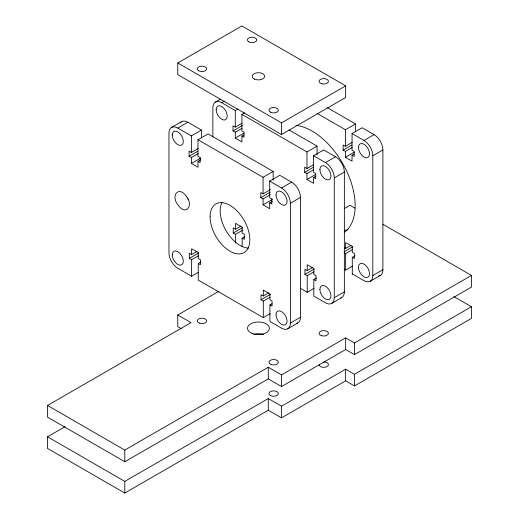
<?xml version="1.0" encoding="UTF-8"?>
<svg xmlns="http://www.w3.org/2000/svg" width="519" height="519" viewBox="0 0 519 519"><rect width="100%" height="100%" fill="white"/><g stroke="black" fill="none" stroke-linecap="round" stroke-linejoin="round"><path stroke-width="0.78" d="M177.77 62.968L241.893 25.95L345.648 85.849L345.648 97.507L281.525 134.525L177.77 74.626L177.77 62.968L281.525 122.873L345.648 85.849M215.437 102.068L220.147 99.343M171.542 127.427L181.637 121.602M212.855 136.919L212.855 107.77A12.456 7.195 60 0 1 221.684 102.697L224.377 101.147M198.342 272.352L191.615 276.238L177.79 268.258A12.488 7.208 60 0 1 168.96 252.961L168.96 133.136A12.456 7.195 60 0 1 177.79 128.063L187.878 122.231L201.463 130.074L201.463 137.963M177.79 128.063L191.368 135.9L201.463 130.074M221.684 102.697L235.282 110.553L237.974 108.996M198.102 153.682L191.368 157.568L191.368 163.44L197.992 167.261L197.992 161.39L200.126 162.622L200.126 157.523L197.992 156.29L197.992 139.728L208.087 133.902L273.156 171.465L273.156 180.145M242.01 128.329L235.282 132.215L235.282 138.086L241.906 141.914L241.906 136.036L244.04 137.269L244.04 132.17L241.906 130.937L241.906 114.375L244.598 112.818M191.368 157.568L189.091 156.251L189.091 151.152L191.368 152.469L198.102 148.583M235.282 132.215L232.999 130.898L232.999 125.799L235.282 127.116L242.01 123.23M189.091 156.251L197.836 151.198M232.999 130.898L242.418 125.455M191.368 163.44L200.788 158.003M235.282 138.086L244.027 133.039M197.992 161.39L200.684 159.833M241.906 136.036L243.924 134.869M197.992 139.728L263.062 177.297L273.156 171.465M241.906 114.375L306.976 151.944L317.07 146.118L317.07 154.792M317.433 113.59L345.42 129.75L355.515 123.918L355.515 131.807M270.464 194.683L263.062 198.959L263.062 204.83L269.685 208.657L269.685 202.78L271.82 204.012L271.82 198.913L269.685 197.681L269.685 181.118L279.78 175.292L291.633 182.137A12.488 7.208 60 0 1 300.462 197.428L300.462 317.232A12.488 7.208 60 0 1 297.011 323.324M313.703 169.719L306.976 173.606L306.976 179.477L313.599 183.304L313.599 177.427L315.734 178.659L315.734 173.56L313.599 172.327L313.599 155.765L323.694 149.939L335.527 156.77A12.488 7.208 60 0 1 344.356 172.068L344.356 291.873A12.488 7.208 60 0 1 340.905 297.964M352.148 147.526L345.42 151.412L345.42 157.283L352.044 161.111L352.044 155.233L354.179 156.466L354.179 151.366L352.044 150.134L352.044 133.571L362.132 127.745L374.069 134.635A12.488 7.208 60 0 1 382.899 149.926L382.899 269.731A12.488 7.208 60 0 1 378.487 276.011M263.062 198.959L260.785 197.642L260.785 192.543L263.062 193.859L270.464 189.584M306.976 173.606L304.692 172.289L304.692 167.189L306.976 168.506L313.703 164.62M345.42 151.412L343.137 150.095L343.137 144.996L345.42 146.313L352.148 142.427M260.785 197.642L270.204 192.199M304.692 172.289L313.444 167.235M343.137 150.095L351.882 145.041M269.685 181.118L281.538 187.962L291.633 182.137M313.599 155.765L325.432 162.596L335.527 156.77M352.044 133.571L363.981 140.461L374.069 134.635M263.062 204.83L272.481 199.393M306.976 179.477L315.721 174.429M345.42 157.283L354.166 152.236M269.685 202.78L272.378 201.229M313.599 177.427L315.617 176.265M352.044 155.233L354.062 154.065M198.342 255.802L191.615 259.688L189.331 258.371L189.331 253.272L191.615 254.589L196.993 251.481M242.924 230.06L235.522 234.335L233.245 233.018L233.245 227.919L235.522 229.236L240.907 226.128M189.331 258.371L198.751 252.928M233.245 233.018L242.665 227.575M271.95 303.738L269.925 304.9L269.925 321.456L281.538 328.157A12.488 7.208 60 0 0 290.368 323.058L290.368 203.253L300.462 197.428M316.532 277.996L313.839 279.546L313.839 296.102L325.432 302.798A12.488 7.208 60 0 0 334.262 297.698L334.262 177.894L344.356 172.068M352.284 273.909L363.981 280.656A12.488 7.208 60 0 0 372.811 275.557L372.811 155.758L382.899 149.926M270.036 313.748L263.308 317.628L198.239 280.059L198.239 263.509L200.924 261.959M242.146 246.83L242.146 238.156L244.838 236.606M344.454 208.554L350.059 205.316L354.97 208.158M181.254 328.65L177.77 326.639L177.77 314.988L218.895 291.243M383.041 224.364L471.473 275.414L471.473 287.072L354.477 354.62L345.648 349.521L281.525 386.538L268.278 378.896L124.794 461.735L47.527 417.127L47.527 405.475L191.018 322.63L177.77 314.988M270.036 297.192L263.308 301.078L261.025 299.761L261.025 294.662L263.308 295.979L268.686 292.872M313.95 271.839L307.216 275.725L304.938 274.408L304.938 269.309L307.216 270.626L312.6 267.519M344.584 247.81L345.66 248.432L351.045 245.325M261.025 299.761L270.444 294.325M304.938 274.408L314.358 268.972M344.052 251.825L352.797 246.772M344.519 252.87L345.66 253.532L352.388 249.645M352.284 274.285L352.284 257.353L354.977 255.802M453.924 296.602L471.473 306.729L471.473 318.387L354.477 385.935L345.648 380.836L281.525 417.853L268.278 410.211L124.794 493.05L47.527 448.442L47.527 436.79L65.024 426.689M300.222 288.24L307.216 292.275L313.95 288.395M344.259 269.277L345.66 270.081L352.388 266.195M290.368 323.058L300.462 317.232M334.262 297.698L344.356 291.873M372.811 275.557L382.899 269.731M287.786 328.774L297.874 322.948M331.68 303.414L341.768 297.588M370.222 281.279L380.317 275.446M47.527 405.475L124.794 450.083L268.278 367.238L281.525 374.887L345.648 337.863L354.477 342.962L471.473 275.414M47.527 436.79L124.794 481.398L268.278 398.553L281.525 406.202L345.648 369.178L354.477 374.277L471.473 306.729M327.528 107.764L355.515 123.918M289.083 129.958L317.07 146.118M352.284 257.353L354.419 258.585L354.419 253.486L352.284 252.253L352.284 246.382L345.66 242.555L345.66 248.432M242.146 238.156L244.28 239.389L244.28 234.29L242.146 233.057L242.146 227.186L235.522 223.358L235.522 229.236M313.839 279.546L315.974 280.779L315.974 275.68L313.839 274.454L313.839 268.576L307.216 264.755L307.216 270.626M198.239 263.509L200.366 264.742L200.366 259.643L198.239 258.41L198.239 252.539L191.615 248.711L191.615 254.589M269.925 304.9L272.06 306.132L272.06 301.033L269.925 299.8L269.925 293.929L263.308 290.108L263.308 295.979M186.652 196.772C179.003 185.095 170.466 195.332 177.758 204.642C185.659 216.507 193.898 205.771 186.542 196.506M187.846 198.816L188.644 199.821M354.477 342.962L354.477 354.62M354.477 374.277L354.477 385.935M345.66 253.532L345.66 270.081M345.648 337.863L345.648 349.521M345.648 369.178L345.648 380.836M345.42 129.75L345.42 146.313M307.216 275.725L307.216 292.275M306.976 151.944L306.976 168.506M281.525 122.873L281.525 134.525M281.525 374.887L281.525 386.538M281.525 406.202L281.525 417.853M268.278 367.238L268.278 378.896M268.278 398.553L268.278 410.211M263.308 301.078L263.308 317.628M263.062 177.297L263.062 193.859M235.522 234.335L235.522 243.002M235.282 110.553L235.282 127.116M191.615 259.688L191.615 276.238M191.368 135.9L191.368 152.469M124.794 450.083L124.794 461.735M124.794 481.398L124.794 493.05M295.934 125.39A60.879 35.149 60 0 1 347.088 172.029A60.879 35.149 60 0 1 344.694 232.084M363.981 140.461A12.488 7.208 60 0 1 372.811 155.758M347.925 229.67A60.879 35.149 60 0 1 344.811 230.313M281.538 187.962A12.488 7.208 60 0 1 290.368 203.253M180.236 122.899A12.456 7.195 60 0 1 187.878 122.231M248.452 248.095A28.097 16.219 60 0 1 226.005 230.566A28.097 16.219 60 0 1 222.048 202.358M325.432 162.596A12.488 7.208 60 0 1 334.262 177.894M253.901 334.223A10.925 6.306 0 0 1 263.561 334.385M323.752 361.931A4.684 2.705 0 0 1 328.436 364.636A4.684 2.705 0 0 1 323.752 367.342A4.684 2.705 0 0 1 319.075 364.636M358.46 147.474A7.804 4.509 60 0 0 366.738 157.77A7.804 4.509 60 0 0 366.738 146.734A7.804 4.509 60 0 0 358.46 147.474M358.46 267.441A7.804 4.509 60 0 0 366.862 277.561A7.804 4.509 60 0 0 366.615 266.383A7.804 4.509 60 0 0 358.46 267.441M276.024 314.942A7.804 4.509 60 0 0 284.425 325.063A7.804 4.509 60 0 0 284.172 313.885A7.804 4.509 60 0 0 276.024 314.942M276.024 194.969A7.804 4.509 60 0 0 284.302 205.271A7.804 4.509 60 0 0 284.302 194.229A7.804 4.509 60 0 0 276.024 194.969M172.269 254.874A7.804 4.509 60 0 0 180.547 265.17A7.804 4.509 60 0 0 180.547 254.135A7.804 4.509 60 0 0 172.269 254.874M172.269 135.07A7.804 4.509 60 0 0 180.547 145.372A7.804 4.509 60 0 0 180.547 134.33A7.804 4.509 60 0 0 172.269 135.07M210.091 216.812A28.097 16.219 60 0 0 239.895 253.882A28.097 16.219 60 0 0 239.895 214.146A28.097 16.219 60 0 0 210.091 216.812M319.918 289.576A7.804 4.509 60 0 0 328.319 299.697A7.804 4.509 60 0 0 328.066 288.519A7.804 4.509 60 0 0 319.918 289.576M319.918 169.609A7.804 4.509 60 0 0 328.196 179.905A7.804 4.509 60 0 0 328.196 168.87A7.804 4.509 60 0 0 319.918 169.609M216.163 109.71A7.804 4.509 60 0 0 224.442 120.006A7.804 4.509 60 0 0 224.442 108.971A7.804 4.509 60 0 0 216.163 109.71M252.117 333.451A10.925 6.306 0 0 0 269.329 328.903A10.925 6.306 0 0 0 253.901 322.571A10.925 6.306 0 0 0 252.117 333.451M199.614 323.201A4.684 2.705 0 0 0 206.64 320.859A4.684 2.705 0 0 0 199.614 318.517A4.684 2.705 0 0 0 199.614 323.201M271.307 364.591A4.684 2.705 0 0 0 278.333 362.249A4.684 2.705 0 0 0 271.307 359.907A4.684 2.705 0 0 0 271.307 364.591M321.41 335.663A4.684 2.705 0 0 0 328.436 333.321A4.684 2.705 0 0 0 321.41 330.979A4.684 2.705 0 0 0 321.41 335.663M321.41 83.65A4.684 2.705 0 0 0 328.436 81.308A4.684 2.705 0 0 0 321.41 78.966A4.684 2.705 0 0 0 321.41 83.65M248.75 41.825A4.684 2.705 0 0 0 256.587 40.612A4.684 2.705 0 0 0 250.852 37.303A4.684 2.705 0 0 0 248.75 41.825M270.341 112.143A4.684 2.705 0 0 0 278.171 110.936A4.684 2.705 0 0 0 272.436 107.621A4.684 2.705 0 0 0 270.341 112.143M198.647 70.753A4.684 2.705 0 0 0 206.478 69.54A4.684 2.705 0 0 0 200.743 66.231A4.684 2.705 0 0 0 198.647 70.753M254.608 79.135A6.241 3.607 0 0 0 264.632 76.793A6.241 3.607 0 0 0 256.107 72.952A6.241 3.607 0 0 0 254.608 79.135M270.341 395.478A4.684 2.705 0 0 0 278.171 394.265A4.684 2.705 0 0 0 272.436 390.95A4.684 2.705 0 0 0 270.341 395.478"/></g></svg>
